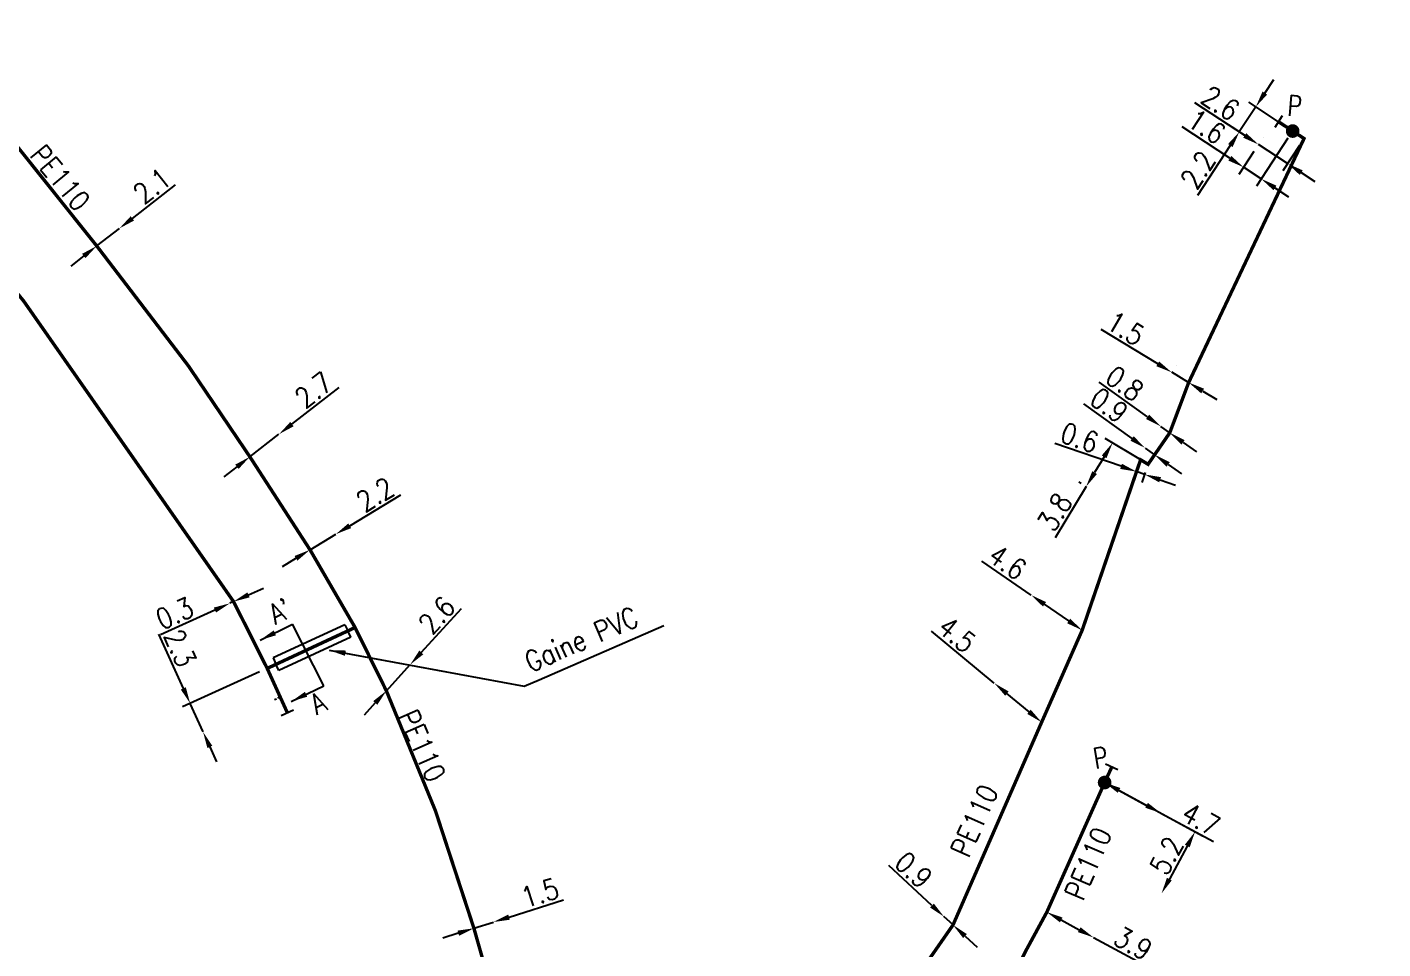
# Model space of a CAD drawing. Header units: millimetres. Extents: x 146997 to 147991, y 130998 to 131775.
# Drawn here: x 147186.1 to 147285.5, y 131489.8 to 131557.3 of the extents above; entities that cross this region are included whole.
import ezdxf
from ezdxf.enums import TextEntityAlignment as Align

# ---------------------------------------------------------------- set-up
doc = ezdxf.new("R2010")
doc.units = ezdxf.units.MM
doc.header["$PDMODE"] = 34
doc.linetypes.add('CENTER', pattern=[50.8, 31.75, -6.35, 6.35, -6.35])
doc.linetypes.add('L_100_PE', pattern=[14, 10, -1.5, 1, -1.5])
doc.layers.get('0').update_dxf_attribs({"linetype": 'CONTINUOUS'})
doc.layers.get('Defpoints').update_dxf_attribs({"linetype": 'CONTINUOUS'})
for name, color, linetype in [('L_140', 3, 'CONTINUOUS'), ('L_300', 7, 'CONTINUOUS'), ('L_340', 7, 'CONTINUOUS'), ('L_400', 7, 'CONTINUOUS')]:
    doc.layers.add(name, color=color, linetype=linetype)
doc.styles.add('G_ROMANS', font='ROMANS.SHX', dxfattribs={"width": 0.75})
doc.styles.get("Standard").update_dxf_attribs({"font": 'romans.shx', "width": 0.85})
doc.dimstyles.get("Standard").update_dxf_attribs({"dimtxt": 1.5, "dimasz": 1.2, "dimexe": 0.625, "dimexo": 0.625, "dimgap": 0.25, "dimtad": 1, "dimdec": 1, "dimzin": 0, "dimdsep": 46, "dimtxsty": 'Standard', "dimcen": -0.5, "dimadec": 0, "dimazin": 0, "dimtfac": 1, "dimtdec": 1, "dimtmove": 0, "dimatfit": 3, "dimfxl": 0, "dimtolj": 1, "dimtzin": 0, "dimarcsym": 0})

# ---------------------------------------------------------------- blocks, each defined once
blk = doc.blocks.new('L_340_07')
at = {"color": 0, "linetype": 'Continuous', "const_width": 0.25, "flags": 128}
blk.add_lwpolyline([(0, 0), (1.25, 0)], dxfattribs=at)
at = {"color": 0, "linetype": 'Continuous', "flags": 128}
blk.add_lwpolyline([(1.25, -0.5), (1.25, 0.5)], dxfattribs=at)
at = {"color": 0, "linetype": 'Continuous', "width": 0.75, "flags": 3}
for tag, p in [('DEF_LEG', (0.723, -3.465)), ('DEF_COUP', (0.723, -5.965)), ('DEF_TYPE', (0.723, -8.465))]:
    blk.add_attdef(tag, text='', height=1.2, dxfattribs=at).set_placement(p, align=Align.MIDDLE)
blk = doc.blocks.new('L_300_12')
at = {"color": 0, "linetype": 'Continuous', "const_width": 0.497, "flags": 128}
blk.add_lwpolyline([(-0.252, 0, 1), (0.252, 0, 1)], format="xyb", close=True, dxfattribs=at)
at = {"color": 0, "linetype": 'Continuous', "style": 'G_ROMANS', "width": 0.75}
blk.add_text('P', height=1.5, dxfattribs=at).set_placement((0, 1.85), align=Align.MIDDLE)
at = {"color": 0, "linetype": 'Continuous', "width": 0.75, "flags": 3}
for tag, p in [('DEF_LEG', (0, -5)), ('DEF_COUP', (0, -7.5)), ('DEF_TYPE', (0, -10))]:
    blk.add_attdef(tag, text='', height=1.2, dxfattribs=at).set_placement(p, align=Align.MIDDLE)
blk = doc.blocks.new('*D211')
at = {"layer": 'Defpoints', "color": 0, "linetype": 'Continuous', "transparency": 16777216}
for p in [(147276.351, 131548.721), (147276.351, 131548.721), (147279.69, 131549.158)]:
    blk.add_point(p, dxfattribs=at)
at = {"layer": 'L_140', "color": 0, "linetype": 'Continuous', "lineweight": -2, "transparency": 16777216}
for p, q in [((147275.348, 131549.38), (147271.696, 131551.782)), ((147278.482, 131547.32), (147276.351, 131548.721)), ((147276.694, 131549.243), (147276.694, 131549.243)), ((147279.347, 131548.636), (147278.138, 131546.798)), ((147279.484, 131546.66), (147280.487, 131546.001))]:
    blk.add_line(p, q, dxfattribs=at)
at = {"layer": 'L_140', "color": 0, "linetype": 'Continuous', "transparency": 16777216}
for points in [[(147275.458, 131549.547), (147275.238, 131549.213), (147276.351, 131548.721)], [(147279.594, 131546.828), (147279.374, 131546.493), (147278.482, 131547.32)]]:
    blk.add_solid(points, dxfattribs=at)
at = {"layer": 'L_140', "color": 0, "linetype": 'Continuous', "transparency": 16777216, "insert": (147273.57, 131551.746), "char_height": 1.5, "attachment_point": 5, "rotation": 326.67425}
blk.add_mtext('\\A1;2.6', dxfattribs=at)
blk = doc.blocks.new('*D212')
at = {"layer": 'Defpoints', "color": 0, "linetype": 'Continuous', "transparency": 16777216}
for p in [(147274.946, 131549.645), (147278.856, 131549.706), (147276.351, 131548.721)]:
    blk.add_point(p, dxfattribs=at)
at = {"layer": 'L_300', "color": 0, "linetype": 'Continuous', "lineweight": -2, "transparency": 16777216}
for p, q in [((147276.814, 131552.486), (147277.473, 131553.488)), ((147276.154, 131551.483), (147274.946, 131549.645)), ((147278.334, 131550.05), (147275.632, 131551.826)), ((147275.829, 131549.064), (147274.423, 131549.988)), ((147274.286, 131548.642), (147271.885, 131544.989))]:
    blk.add_line(p, q, dxfattribs=at)
at = {"layer": 'L_300', "color": 0, "linetype": 'Continuous', "transparency": 16777216}
for points in [[(147276.647, 131552.596), (147276.981, 131552.376), (147276.154, 131551.483)], [(147274.119, 131548.752), (147274.454, 131548.532), (147274.946, 131549.645)]]:
    blk.add_solid(points, dxfattribs=at)
at = {"layer": 'L_300', "color": 0, "linetype": 'Continuous', "transparency": 16777216, "insert": (147271.92, 131546.864), "char_height": 1.5, "attachment_point": 5, "rotation": 56.67425}
blk.add_mtext('\\A1;2.2', dxfattribs=at)
blk = doc.blocks.new('*D213')
at = {"layer": 'Defpoints', "color": 0, "linetype": 'Continuous', "transparency": 16777216}
for p in [(147269.992, 131532.036), (147269.992, 131532.036), (147271.233, 131531.286)]:
    blk.add_point(p, dxfattribs=at)
at = {"layer": 'L_140', "color": 0, "linetype": 'Continuous', "lineweight": -2, "transparency": 16777216}
for p, q in [((147268.965, 131532.657), (147264.813, 131535.168)), ((147270.316, 131532.571), (147270.316, 131532.571)), ((147271.233, 131531.286), (147269.992, 131532.036)), ((147271.556, 131531.82), (147271.556, 131531.82)), ((147272.26, 131530.665), (147273.286, 131530.043))]:
    blk.add_line(p, q, dxfattribs=at)
at = {"layer": 'L_140', "color": 0, "linetype": 'Continuous', "transparency": 16777216}
for points in [[(147269.069, 131532.828), (147268.862, 131532.486), (147269.992, 131532.036)], [(147272.363, 131530.836), (147272.156, 131530.493), (147271.233, 131531.286)]]:
    blk.add_solid(points, dxfattribs=at)
at = {"layer": 'L_140', "color": 0, "linetype": 'Continuous', "transparency": 16777216, "insert": (147266.61, 131535.251), "char_height": 1.5, "attachment_point": 5, "rotation": 328.83276}
blk.add_mtext('\\A1;1.5', dxfattribs=at)
blk = doc.blocks.new('*D214')
at = {"layer": 'Defpoints', "color": 0, "linetype": 'Continuous', "transparency": 16777216}
for p in [(147269.199, 131528.075), (147269.199, 131528.075), (147269.849, 131527.609)]:
    blk.add_point(p, dxfattribs=at)
at = {"layer": 'L_140', "color": 0, "linetype": 'Continuous', "lineweight": -2, "transparency": 16777216}
for p, q in [((147268.225, 131528.776), (147264.675, 131531.327)), ((147269.849, 131527.609), (147269.199, 131528.075)), ((147270.823, 131526.908), (147271.798, 131526.208))]:
    blk.add_line(p, q, dxfattribs=at)
at = {"layer": 'L_140', "color": 0, "linetype": 'Continuous', "transparency": 16777216}
for points in [[(147268.341, 131528.938), (147268.108, 131528.613), (147269.199, 131528.075)], [(147270.94, 131527.071), (147270.707, 131526.746), (147269.849, 131527.609)]]:
    blk.add_solid(points, dxfattribs=at)
at = {"layer": 'L_140', "color": 0, "linetype": 'Continuous', "transparency": 16777216, "insert": (147266.546, 131531.213), "char_height": 1.5, "attachment_point": 5, "rotation": 324.29909}
blk.add_mtext('\\A1;0.8', dxfattribs=at)
blk = doc.blocks.new('*D215')
at = {"layer": 'Defpoints', "color": 0, "linetype": 'Continuous', "transparency": 16777216}
for p in [(147268.061, 131526.488), (147268.061, 131526.488), (147268.259, 131525.301)]:
    blk.add_point(p, dxfattribs=at)
at = {"layer": 'L_140', "color": 0, "linetype": 'Continuous', "lineweight": -2, "transparency": 16777216}
for p, q in [((147267.086, 131527.187), (147263.558, 131529.716)), ((147268.754, 131525.992), (147268.061, 131526.488)), ((147268.623, 131525.809), (147269.118, 131526.5)), ((147269.729, 131525.293), (147270.704, 131524.594))]:
    blk.add_line(p, q, dxfattribs=at)
at = {"layer": 'L_140', "color": 0, "linetype": 'Continuous', "transparency": 16777216}
for points in [[(147267.203, 131527.349), (147266.97, 131527.024), (147268.061, 131526.488)], [(147269.846, 131525.455), (147269.613, 131525.13), (147268.754, 131525.992)]]:
    blk.add_solid(points, dxfattribs=at)
at = {"layer": 'L_140', "color": 0, "linetype": 'Continuous', "transparency": 16777216, "insert": (147265.404, 131529.622), "char_height": 1.5, "attachment_point": 5, "rotation": 324.37133}
blk.add_mtext('\\A1;0.9', dxfattribs=at)
blk = doc.blocks.new('*D216')
at = {"layer": 'Defpoints', "color": 0, "linetype": 'Continuous', "transparency": 16777216}
for p in [(147267.71, 131525.631), (147268.004, 131524.559), (147268.259, 131525.301)]:
    blk.add_point(p, dxfattribs=at)
at = {"layer": 'L_140', "color": 0, "linetype": 'Continuous', "lineweight": -2, "transparency": 16777216}
for p, q in [((147266.277, 131525.151), (147261.417, 131526.818)), ((147267.508, 131525.04), (147267.209, 131524.17)), ((147268.004, 131524.559), (147267.412, 131524.762)), ((147268.056, 131524.71), (147267.801, 131523.967)), ((147269.139, 131524.169), (147270.274, 131523.78))]:
    blk.add_line(p, q, dxfattribs=at)
at = {"layer": 'L_140', "color": 0, "linetype": 'Continuous', "transparency": 16777216}
for points in [[(147266.342, 131525.34), (147266.212, 131524.962), (147267.412, 131524.762)], [(147269.204, 131524.359), (147269.074, 131523.98), (147268.004, 131524.559)]]:
    blk.add_solid(points, dxfattribs=at)
at = {"layer": 'L_140', "color": 0, "linetype": 'Continuous', "transparency": 16777216, "insert": (147263.242, 131527.249), "char_height": 1.5, "attachment_point": 5, "rotation": 341.07017}
blk.add_mtext('\\A1;0.6', dxfattribs=at)
blk = doc.blocks.new('*D217')
at = {"layer": 'Defpoints', "color": 0, "linetype": 'Continuous', "transparency": 16777216}
for p in [(147259.681, 131515.726), (147259.681, 131515.726), (147263.428, 131513.144)]:
    blk.add_point(p, dxfattribs=at)
at = {"layer": 'L_140', "color": 0, "linetype": 'Continuous', "lineweight": -2, "transparency": 16777216}
for p, q in [((147259.681, 131515.726), (147256.082, 131518.207)), ((147262.44, 131513.825), (147260.669, 131515.045))]:
    blk.add_line(p, q, dxfattribs=at)
at = {"layer": 'L_140', "color": 0, "linetype": 'Continuous', "transparency": 16777216}
for points in [[(147260.783, 131515.21), (147260.556, 131514.88), (147259.681, 131515.726)], [(147262.553, 131513.99), (147262.326, 131513.66), (147263.428, 131513.144)]]:
    blk.add_solid(points, dxfattribs=at)
at = {"layer": 'L_140', "color": 0, "linetype": 'Continuous', "transparency": 16777216, "insert": (147257.955, 131518.13), "char_height": 1.5, "attachment_point": 5, "rotation": 325.42508}
blk.add_mtext('\\A1;4.6', dxfattribs=at)
blk = doc.blocks.new('*D218')
at = {"layer": 'Defpoints', "color": 0, "linetype": 'Continuous', "transparency": 16777216}
for p in [(147256.987, 131509.274), (147256.987, 131509.274), (147260.457, 131506.408)]:
    blk.add_point(p, dxfattribs=at)
at = {"layer": 'L_140', "color": 0, "linetype": 'Continuous', "lineweight": -2, "transparency": 16777216}
for p, q in [((147256.987, 131509.274), (147252.394, 131513.067)), ((147259.532, 131507.172), (147257.913, 131508.509))]:
    blk.add_line(p, q, dxfattribs=at)
at = {"layer": 'L_140', "color": 0, "linetype": 'Continuous', "transparency": 16777216}
for points in [[(147258.04, 131508.664), (147257.785, 131508.355), (147256.987, 131509.274)], [(147259.659, 131507.326), (147259.404, 131507.018), (147260.457, 131506.408)]]:
    blk.add_solid(points, dxfattribs=at)
at = {"layer": 'L_140', "color": 0, "linetype": 'Continuous', "transparency": 16777216, "insert": (147254.254, 131512.828), "char_height": 1.5, "attachment_point": 5, "rotation": 320.44709}
blk.add_mtext('\\A1;4.5', dxfattribs=at)
blk = doc.blocks.new('*D219')
at = {"layer": 'Defpoints', "color": 0, "linetype": 'Continuous', "transparency": 16777216}
for p in [(147253.3, 131492.172), (147253.3, 131492.172), (147253.962, 131491.562)]:
    blk.add_point(p, dxfattribs=at)
at = {"layer": 'L_140', "color": 0, "linetype": 'Continuous', "lineweight": -2, "transparency": 16777216}
for p, q in [((147252.418, 131492.985), (147249.249, 131495.907)), ((147253.962, 131491.562), (147253.3, 131492.172)), ((147254.844, 131490.748), (147255.726, 131489.935))]:
    blk.add_line(p, q, dxfattribs=at)
at = {"layer": 'L_140', "color": 0, "linetype": 'Continuous', "transparency": 16777216}
for points in [[(147252.553, 131493.132), (147252.282, 131492.838), (147253.3, 131492.172)], [(147254.979, 131490.895), (147254.708, 131490.601), (147253.962, 131491.562)]]:
    blk.add_solid(points, dxfattribs=at)
at = {"layer": 'L_140', "color": 0, "linetype": 'Continuous', "transparency": 16777216, "insert": (147251.07, 131495.588), "char_height": 1.5, "attachment_point": 5, "rotation": 317.32206}
blk.add_mtext('\\A1;0.9', dxfattribs=at)
blk = doc.blocks.new('*D224')
at = {"layer": 'Defpoints', "color": 0, "linetype": 'Continuous', "transparency": 16777216}
for p in [(147268.259, 131525.301), (147263.717, 131523.664), (147263.888, 131523.561)]:
    blk.add_point(p, dxfattribs=at)
at = {"layer": 'L_140', "color": 0, "linetype": 'Continuous', "lineweight": -2, "transparency": 16777216}
for p, q in [((147267.724, 131525.624), (147265.123, 131527.197)), ((147265.037, 131525.847), (147264.338, 131524.691)), ((147263.717, 131523.664), (147261.454, 131519.924)), ((147263.353, 131523.884), (147263.182, 131523.988))]:
    blk.add_line(p, q, dxfattribs=at)
at = {"layer": 'L_140', "color": 0, "linetype": 'Continuous', "transparency": 16777216}
for points in [[(147264.866, 131525.95), (147265.208, 131525.743), (147265.658, 131526.874)], [(147264.167, 131524.795), (147264.509, 131524.588), (147263.717, 131523.664)]]:
    blk.add_solid(points, dxfattribs=at)
at = {"layer": 'L_140', "color": 0, "linetype": 'Continuous', "transparency": 16777216, "insert": (147261.419, 131521.798), "char_height": 1.5, "attachment_point": 5, "rotation": 58.83363}
blk.add_mtext('\\A1;3.8', dxfattribs=at)
blk = doc.blocks.new('*D225')
at = {"layer": 'Defpoints', "color": 0, "linetype": 'Continuous', "transparency": 16777216}
for p in [(147265.075, 131501.992), (147269.246, 131493.869), (147269.246, 131493.869)]:
    blk.add_point(p, dxfattribs=at)
at = {"layer": 'L_300', "color": 0, "linetype": 'Continuous', "lineweight": -2, "transparency": 16777216}
for p, q in [((147265.624, 131501.694), (147272.251, 131498.097)), ((147271.13, 131497.341), (147269.818, 131494.924))]:
    blk.add_line(p, q, dxfattribs=at)
at = {"layer": 'L_300', "color": 0, "linetype": 'Continuous', "transparency": 16777216}
for points in [[(147270.954, 131497.436), (147271.305, 131497.245), (147271.702, 131498.396)], [(147269.642, 131495.019), (147269.994, 131494.828), (147269.246, 131493.869)]]:
    blk.add_solid(points, dxfattribs=at)
at = {"layer": 'L_300', "color": 0, "linetype": 'Continuous', "transparency": 16777216, "insert": (147269.611, 131496.639), "char_height": 1.5, "attachment_point": 5, "rotation": 61.51229}
blk.add_mtext('\\A1;5.2', dxfattribs=at)
blk = doc.blocks.new('*D229')
at = {"layer": 'Defpoints', "color": 0, "linetype": 'Continuous', "transparency": 16777216}
for p in [(147260.839, 131492.503), (147264.268, 131490.645), (147264.268, 131490.645)]:
    blk.add_point(p, dxfattribs=at)
at = {"layer": 'L_140', "color": 0, "linetype": 'Continuous', "lineweight": -2, "transparency": 16777216}
for p, q in [((147261.894, 131491.931), (147263.213, 131491.216)), ((147264.268, 131490.645), (147268.058, 131488.591))]:
    blk.add_line(p, q, dxfattribs=at)
at = {"layer": 'L_140', "color": 0, "linetype": 'Continuous', "transparency": 16777216}
for points in [[(147261.99, 131492.107), (147261.799, 131491.755), (147260.839, 131492.503)], [(147263.308, 131491.392), (147263.118, 131491.04), (147264.268, 131490.645)]]:
    blk.add_solid(points, dxfattribs=at)
at = {"layer": 'L_140', "color": 0, "linetype": 'Continuous', "transparency": 16777216, "insert": (147267.167, 131490.211), "char_height": 1.5, "attachment_point": 5, "rotation": 331.54821}
blk.add_mtext('\\A1;3.9', dxfattribs=at)
blk = doc.blocks.new('*D230')
at = {"layer": 'Defpoints', "color": 0, "linetype": 'Continuous', "transparency": 16777216}
for p in [(147265.075, 131501.992), (147269.206, 131499.75), (147269.206, 131499.75)]:
    blk.add_point(p, dxfattribs=at)
at = {"layer": 'L_300', "color": 0, "linetype": 'Continuous', "lineweight": -2, "transparency": 16777216}
for p, q in [((147266.13, 131501.42), (147268.151, 131500.322)), ((147269.206, 131499.75), (147273.048, 131497.665))]:
    blk.add_line(p, q, dxfattribs=at)
at = {"layer": 'L_300', "color": 0, "linetype": 'Continuous', "transparency": 16777216}
for points in [[(147266.225, 131501.595), (147266.034, 131501.244), (147265.075, 131501.992)], [(147268.246, 131500.498), (147268.056, 131500.147), (147269.206, 131499.75)]]:
    blk.add_solid(points, dxfattribs=at)
at = {"layer": 'L_300', "color": 0, "linetype": 'Continuous', "transparency": 16777216, "insert": (147272.131, 131499.3), "char_height": 1.5, "attachment_point": 5, "rotation": 331.51229}
blk.add_mtext('\\A1;4.7', dxfattribs=at)
blk = doc.blocks.new('*D97')
at = {"layer": 'Defpoints', "color": 0, "linetype": 'Continuous', "transparency": 16777216}
for p in [(147200.962, 131515.119), (147200.962, 131515.119), (147201.235, 131515.243)]:
    blk.add_point(p, dxfattribs=at)
at = {"layer": 'L_140', "color": 0, "linetype": 'Continuous', "lineweight": -2, "transparency": 16777216}
for p, q in [((147202.328, 131515.738), (147203.421, 131516.234)), ((147199.869, 131514.623), (147195.887, 131512.818)), ((147201.235, 131515.243), (147200.962, 131515.119))]:
    blk.add_line(p, q, dxfattribs=at)
at = {"layer": 'L_140', "color": 0, "linetype": 'Continuous', "transparency": 16777216}
for points in [[(147202.245, 131515.92), (147202.41, 131515.556), (147201.235, 131515.243)], [(147199.786, 131514.806), (147199.951, 131514.441), (147200.962, 131515.119)]]:
    blk.add_solid(points, dxfattribs=at)
at = {"layer": 'L_140', "color": 0, "linetype": 'Continuous', "transparency": 16777216, "insert": (147196.919, 131514.384), "char_height": 1.5, "attachment_point": 5, "rotation": 24.38705}
blk.add_mtext('\\A1;0.3', dxfattribs=at)
blk = doc.blocks.new('*D98')
at = {"layer": 'Defpoints', "color": 0, "linetype": 'Continuous', "transparency": 16777216}
for p in [(147203.7, 131510.351), (147199, 131505.695), (147199, 131505.695)]:
    blk.add_point(p, dxfattribs=at)
at = {"layer": 'L_140', "color": 0, "linetype": 'Continuous', "lineweight": -2, "transparency": 16777216}
for p, q in [((147197.555, 131508.883), (147195.75, 131512.864)), ((147203.131, 131510.093), (147197.481, 131507.532)), ((147199, 131505.695), (147198.05, 131507.79)), ((147199.495, 131504.602), (147199.991, 131503.509))]:
    blk.add_line(p, q, dxfattribs=at)
at = {"layer": 'L_140', "color": 0, "linetype": 'Continuous', "transparency": 16777216}
for points in [[(147197.737, 131508.966), (147197.373, 131508.8), (147198.05, 131507.79)], [(147199.678, 131504.685), (147199.313, 131504.52), (147199, 131505.695)]]:
    blk.add_solid(points, dxfattribs=at)
at = {"layer": 'L_140', "color": 0, "linetype": 'Continuous', "transparency": 16777216, "insert": (147197.316, 131511.833), "char_height": 1.5, "attachment_point": 5, "rotation": 294.38641}
blk.add_mtext('\\A1;2.3', dxfattribs=at)
blk = doc.blocks.new('*D110')
at = {"layer": 'Defpoints', "color": 0, "linetype": 'Continuous', "transparency": 16777216}
for p in [(147192.868, 131542.575), (147192.868, 131542.575), (147191.207, 131541.29)]:
    blk.add_point(p, dxfattribs=at)
at = {"layer": 'L_140', "color": 0, "linetype": 'Continuous', "lineweight": -2, "transparency": 16777216}
for p, q in [((147193.818, 131543.309), (147196.988, 131545.759)), ((147191.207, 131541.29), (147192.868, 131542.575)), ((147190.258, 131540.556), (147189.308, 131539.822))]:
    blk.add_line(p, q, dxfattribs=at)
at = {"layer": 'L_140', "color": 0, "linetype": 'Continuous', "transparency": 16777216}
for points in [[(147193.695, 131543.467), (147193.94, 131543.15), (147192.868, 131542.575)], [(147190.135, 131540.714), (147190.38, 131540.398), (147191.207, 131541.29)]]:
    blk.add_solid(points, dxfattribs=at)
at = {"layer": 'L_140', "color": 0, "linetype": 'Continuous', "transparency": 16777216, "insert": (147195.266, 131545.692), "char_height": 1.5, "attachment_point": 5, "rotation": 37.70805}
blk.add_mtext('\\A1;2.1', dxfattribs=at)
blk = doc.blocks.new('*D111')
at = {"layer": 'Defpoints', "color": 0, "linetype": 'Continuous', "transparency": 16777216}
for p in [(147204.563, 131527.505), (147204.563, 131527.505), (147202.428, 131525.852)]:
    blk.add_point(p, dxfattribs=at)
at = {"layer": 'L_140', "color": 0, "linetype": 'Continuous', "lineweight": -2, "transparency": 16777216}
for p, q in [((147205.512, 131528.24), (147208.968, 131530.917)), ((147202.428, 131525.852), (147204.563, 131527.505)), ((147201.48, 131525.118), (147200.531, 131524.383))]:
    blk.add_line(p, q, dxfattribs=at)
at = {"layer": 'L_140', "color": 0, "linetype": 'Continuous', "transparency": 16777216}
for points in [[(147205.39, 131528.398), (147205.634, 131528.082), (147204.563, 131527.505)], [(147201.357, 131525.276), (147201.602, 131524.96), (147202.428, 131525.852)]]:
    blk.add_solid(points, dxfattribs=at)
at = {"layer": 'L_140', "color": 0, "linetype": 'Continuous', "transparency": 16777216, "insert": (147207.102, 131530.736), "char_height": 1.5, "attachment_point": 5, "rotation": 37.75305}
blk.add_mtext('\\A1;2.7', dxfattribs=at)
blk = doc.blocks.new('*D112')
at = {"layer": 'Defpoints', "color": 0, "linetype": 'Continuous', "transparency": 16777216}
for p in [(147208.72, 131520.176), (147208.72, 131520.176), (147206.838, 131519.038)]:
    blk.add_point(p, dxfattribs=at)
at = {"layer": 'L_140', "color": 0, "linetype": 'Continuous', "lineweight": -2, "transparency": 16777216}
for p, q in [((147209.747, 131520.797), (147213.488, 131523.059)), ((147206.838, 131519.038), (147208.72, 131520.176)), ((147205.811, 131518.417), (147204.784, 131517.797))]:
    blk.add_line(p, q, dxfattribs=at)
at = {"layer": 'L_140', "color": 0, "linetype": 'Continuous', "transparency": 16777216}
for points in [[(147209.644, 131520.968), (147209.851, 131520.626), (147208.72, 131520.176)], [(147205.707, 131518.589), (147205.914, 131518.246), (147206.838, 131519.038)]]:
    blk.add_solid(points, dxfattribs=at)
at = {"layer": 'L_140', "color": 0, "linetype": 'Continuous', "transparency": 16777216, "insert": (147211.614, 131523.094), "char_height": 1.5, "attachment_point": 5, "rotation": 31.15472}
blk.add_mtext('\\A1;2.2', dxfattribs=at)
blk = doc.blocks.new('*D113')
at = {"layer": 'Defpoints', "color": 0, "linetype": 'Continuous', "transparency": 16777216}
for p in [(147214.184, 131510.634), (147214.184, 131510.634), (147212.433, 131508.712)]:
    blk.add_point(p, dxfattribs=at)
at = {"layer": 'L_140', "color": 0, "linetype": 'Continuous', "lineweight": -2, "transparency": 16777216}
for p, q in [((147214.993, 131511.52), (147217.938, 131514.751)), ((147212.433, 131508.712), (147214.184, 131510.634)), ((147211.971, 131509.134), (147211.971, 131509.134)), ((147211.624, 131507.826), (147210.815, 131506.939))]:
    blk.add_line(p, q, dxfattribs=at)
at = {"layer": 'L_140', "color": 0, "linetype": 'Continuous', "transparency": 16777216}
for points in [[(147214.845, 131511.655), (147215.141, 131511.386), (147214.184, 131510.634)], [(147211.476, 131507.96), (147211.772, 131507.691), (147212.433, 131508.712)]]:
    blk.add_solid(points, dxfattribs=at)
at = {"layer": 'L_140', "color": 0, "linetype": 'Continuous', "transparency": 16777216, "insert": (147216.131, 131514.253), "char_height": 1.5, "attachment_point": 5, "rotation": 47.64202}
blk.add_mtext('\\A1;2.6', dxfattribs=at)
blk = doc.blocks.new('*D114')
at = {"layer": 'Defpoints', "color": 0, "linetype": 'Continuous', "transparency": 16777216}
for p in [(147220.279, 131491.775), (147220.279, 131491.775), (147218.849, 131491.321)]:
    blk.add_point(p, dxfattribs=at)
at = {"layer": 'L_140', "color": 0, "linetype": 'Continuous', "lineweight": -2, "transparency": 16777216}
for p, q in [((147221.423, 131492.138), (147225.416, 131493.405)), ((147218.849, 131491.321), (147220.279, 131491.775)), ((147217.705, 131490.958), (147216.562, 131490.595))]:
    blk.add_line(p, q, dxfattribs=at)
at = {"layer": 'L_140', "color": 0, "linetype": 'Continuous', "transparency": 16777216}
for points in [[(147221.362, 131492.328), (147221.483, 131491.947), (147220.279, 131491.775)], [(147217.645, 131491.148), (147217.766, 131490.767), (147218.849, 131491.321)]]:
    blk.add_solid(points, dxfattribs=at)
at = {"layer": 'L_140', "color": 0, "linetype": 'Continuous', "transparency": 16777216, "insert": (147223.688, 131493.906), "char_height": 1.5, "attachment_point": 5, "rotation": 17.6083}
blk.add_mtext('\\A1;1.5', dxfattribs=at)
blk = doc.blocks.new('*D127')
at = {"layer": 'Defpoints', "color": 0, "linetype": 'Continuous', "transparency": 16777216}
for p in [(147278.856, 131549.706), (147276.351, 131548.721), (147275.256, 131547.055)]:
    blk.add_point(p, dxfattribs=at)
at = {"layer": 'L_300', "color": 0, "linetype": 'Continuous', "lineweight": -2, "transparency": 16777216}
for p, q in [((147274.253, 131547.715), (147270.753, 131550.016)), ((147278.513, 131549.184), (147276.209, 131545.68)), ((147276.008, 131548.198), (147274.913, 131546.533)), ((147276.553, 131546.203), (147275.256, 131547.055)), ((147277.555, 131545.543), (147278.558, 131544.884))]:
    blk.add_line(p, q, dxfattribs=at)
at = {"layer": 'L_300', "color": 0, "linetype": 'Continuous', "transparency": 16777216}
for points in [[(147274.363, 131547.882), (147274.143, 131547.547), (147275.256, 131547.055)], [(147277.665, 131545.71), (147277.446, 131545.376), (147276.553, 131546.203)]]:
    blk.add_solid(points, dxfattribs=at)
at = {"layer": 'L_300', "color": 0, "linetype": 'Continuous', "transparency": 16777216, "insert": (147272.551, 131550.031), "char_height": 1.5, "attachment_point": 5, "rotation": 326.67425}
blk.add_mtext('\\A1;1.6', dxfattribs=at)

msp = doc.modelspace()

# ---------------------------------------------------------------- linework, layer by layer
at = {"layer": 'L_140', "linetype": 'L_100_PE', "const_width": 0.25, "flags": 128}
for points in [[(147204.652, 131508.258), (147203.7, 131510.351), (147201.235, 131515.243), (147185.851, 131537.254), (147173.753, 131552.062), (147169.892, 131556.202), (147168.756, 131556.746), (147167.522, 131557.042), (147167.522, 131557.042), (147153.754, 131557.183), (147149.914, 131557.02), (147137.381, 131556.763), (147127.733, 131556.433), (147126.132, 131557.189), (147126.132, 131557.189), (147122.544, 131556.867), (147117.499, 131556.253), (147111.544, 131555.455), (147111.277, 131555.588), (147111.098, 131555.79), (147111.045, 131556.179), (147108.95, 131555.814), (147109.045, 131555.272), (147103.056, 131554.635), (147080.198, 131551.938), (147064.846, 131550.209), (147047.634, 131548.107), (147027.44, 131545.907), (147021.851, 131545.193), (147017.235, 131545.287), (147014.404, 131545.232), (147009.835, 131544.882), (147004.955, 131544.143), (147003.185, 131543.213), (147000, 131542.425)], [(147203.7, 131510.351), (147210.14, 131513.347)]]:
    msp.add_lwpolyline(points, dxfattribs=at)
at = {"layer": 'L_140', "linetype": 'L_100_PE', "const_width": 0.25}
for points in [[(147278.856, 131549.706), (147279.69, 131549.158), (147271.233, 131531.286), (147269.849, 131527.609), (147268.259, 131525.301), (147267.71, 131525.631), (147263.428, 131513.144), (147260.457, 131506.408), (147253.962, 131491.562), (147244.542, 131478.028)], [(147223.871, 131473.652), (147218.849, 131491.321), (147216.032, 131499.917), (147212.433, 131508.712), (147210.14, 131513.347), (147206.838, 131519.038), (147202.428, 131525.852), (147197.925, 131532.505), (147191.207, 131541.29), (147185.343, 131548.626)]]:
    msp.add_lwpolyline(points, dxfattribs=at)
at = {"layer": 'L_140', "linetype": 'Continuous', "flags": 128}
msp.add_lwpolyline([(147207.846, 131509.085), (147205.559, 131513.584)], dxfattribs=at)
at = {"layer": 'L_140', "linetype": 'L_100_PE', "const_width": 0.25, "flags": 128}
msp.add_lwpolyline([(147265.075, 131501.992), (147260.839, 131492.503), (147259.311, 131489.689), (147257.821, 131486.711), (147255.154, 131482.597), (147249.069, 131474.659), (147246.635, 131471.755), (147243.613, 131468.237), (147242.674, 131467.181), (147238.658, 131462.401), (147237.171, 131460.678), (147233.908, 131456.898, 0.051528), (147232.453, 131454.813, 0.14798), (147231.592, 131450.818, -0.004001), (147231.968, 131445.707), (147234.313, 131429.192), (147237.748, 131404.679), (147239.009, 131395.911), (147242.78, 131368.062), (147244.581, 131360.909), (147246.298, 131355.406), (147247.604, 131351.603), (147253.701, 131336.718), (147258.639, 131324.674), (147263.798, 131312.484), (147267.712, 131303.683), (147275.529, 131284.688), (147279.555, 131275.618), (147281.986, 131271.116), (147287.936, 131260.827), (147293.325, 131251.959), (147297.243, 131248.845), (147314.863, 131235.789), (147323.595, 131229.629), (147324.145, 131229.241), (147327.849, 131226.479), (147331.059, 131224.086), (147335.78, 131220.155), (147338.457, 131218.578), (147349.506, 131210.839), (147360.73, 131202.627), (147375.047, 131191.731), (147382.843, 131185.977), (147385.769, 131183.839), (147390.625, 131180.012), (147409.658, 131172.128), (147421.394, 131168.769), (147430.178, 131166.341), (147447.569, 131162.083), (147486.311, 131152.651), (147486.311, 131152.651), (147499.173, 131149.011), (147516.384, 131143.995), (147541.715, 131137.3), (147547.77, 131135.13), (147557.181, 131130.694), (147562.082, 131127.734), (147582.98, 131112.261), (147586.815, 131109.45), (147591.142, 131106.231), (147595.854, 131104.051), (147598.262, 131103.427), (147601.926, 131103.085), (147604.469, 131103.347), (147606.459, 131104.066), (147607.577, 131104.47), (147608.694, 131104.873), (147613.965, 131107.623), (147619.315, 131110.189), (147636.699, 131118.15), (147650.554, 131123.787), (147669.304, 131129.979), (147674.727, 131132.211), (147681.793, 131133.85), (147700.645, 131138.519), (147716.117, 131139.991), (147732.399, 131140.845), (147742.444, 131140.986), (147759.687, 131140.953), (147777.443, 131141.027), (147786.074, 131141.273), (147789.222, 131141.83), (147807.593, 131144.057), (147811.48, 131144.513), (147819.826, 131145.891), (147827.337, 131147.604), (147836.576, 131150.705), (147840.539, 131151.946), (147841.65, 131153.258), (147842.302, 131155.035), (147841.249, 131159.336), (147838.553, 131168.705), (147837.109, 131173.594), (147832.726, 131186.56), (147831.028, 131191.477), (147829.268, 131195.981), (147827.161, 131200.773), (147820.042, 131217.576), (147818.564, 131221.255)], format="xyb", dxfattribs=at)
at = {"layer": 'L_340', "color": 7, "linetype": 'CENTER', "ltscale": 0.005, "flags": 128}
msp.add_lwpolyline([(147204.236, 131508.069), (147204.652, 131508.258)], dxfattribs=at)
at = {"layer": 'L_400', "color": 7, "linetype": 'CONTINUOUS'}
for p, q in [((147209.398, 131513.554), (147204.127, 131511.115)), ((147209.398, 131513.554), (147209.608, 131513.1)), ((147209.818, 131512.647), (147204.547, 131510.207)), ((147209.818, 131512.647), (147209.608, 131513.1)), ((147204.127, 131511.115), (147204.337, 131510.661)), ((147204.547, 131510.207), (147204.337, 131510.661))]:
    msp.add_line(p, q, dxfattribs=at)

# ---------------------------------------------------------------- block references
at = {"layer": 'L_300'}
for p, rotation in [((147278.856, 131549.706), 355.4037529428271), ((147265.075, 131501.992), 9.400173301619375)]:
    msp.add_blockref('L_300_12', p, dxfattribs=dict(at, rotation=rotation))
at = {"layer": 'L_340'}
for p, rotation in [((147278.856, 131549.706), 146.6742547940315), ((147204.652, 131508.258), 294.456766001259), ((147265.075, 131501.992), 65.29846929537716)]:
    msp.add_blockref('L_340_07', p, dxfattribs=dict(at, rotation=rotation))

# ---------------------------------------------------------------- texts
at = {"layer": 'L_140', "linetype": 'Continuous', "width": 0.85}
for s, rotation, p in [('PE110', 309.46669, (147188.532, 131546.283)), ("A'", 26.94766, (147204.635, 131514.551)), ('A', 25.86177, (147207.416, 131507.828)), ('PE110', 293.61131, (147215.051, 131504.691))]:
    msp.add_text(s, height=1.5, rotation=rotation, dxfattribs=at).set_placement(p, align=Align.MIDDLE)
for rotation, p in [(65.79433, (147255.096, 131496.398)), (66.64019, (147263.482, 131493.248))]:
    msp.add_text('PE110', height=1.5, rotation=rotation, dxfattribs=at).set_placement(p)
at = {"layer": 'L_400', "linetype": 'Continuous', "insert": (147222.395, 131511.413), "char_height": 1.5, "attachment_point": 1, "rotation": 23.47777}
msp.add_mtext('\\A1;Gaine PVC', dxfattribs=at)

# ---------------------------------------------------------------- dimensions: what is measured, and where the dimension line sits
at = {"layer": 'L_140', "linetype": 'Continuous'}
for base, p1, p2, angle, picture, middle in [((147276.351, 131548.7207), (147279.6904, 131549.158), (147276.351, 131548.7207), 326.67425, '*D211', (147273.0207, 131550.9104)), ((147192.868, 131542.575), (147191.207, 131541.29), (147192.868, 131542.575), 217.70805, '*D110', (147195.878, 131544.901)), ((147269.992, 131532.036), (147271.233, 131531.286), (147269.992, 131532.036), 328.83276, '*D213', (147266.092, 131534.395)), ((147204.563, 131527.505), (147202.428, 131525.852), (147204.563, 131527.505), 217.75305, '*D111', (147207.715, 131529.946)), ((147269.199, 131528.075), (147269.849, 131527.609), (147269.199, 131528.075), 324.29909, '*D214', (147265.963, 131530.401)), ((147268.061, 131526.488), (147268.259, 131525.301), (147268.061, 131526.488), 324.37133, '*D215', (147264.822, 131528.81)), ((147263.717, 131523.664), (147268.259, 131525.301), (147263.888, 131523.561), 58.83363, '*D224', (147262.275, 131521.281)), ((147208.72, 131520.176), (147206.838, 131519.038), (147208.72, 131520.176), 211.15472, '*D112', (147212.131, 131522.238)), ((147259.6814, 131515.7259), (147263.4278, 131513.1439), (147259.6814, 131515.7259), 325.42508, '*D217', (147257.3877, 131517.3067)), ((147200.962, 131515.119), (147201.235, 131515.243), (147200.962, 131515.119), 24.38705, '*D97', (147197.332, 131513.473)), ((147214.184, 131510.634), (147212.433, 131508.712), (147214.184, 131510.634), 227.64202, '*D113', (147216.87, 131513.579)), ((147199, 131505.695), (147203.7, 131510.351), (147199, 131505.695), 114.38641, '*D98', (147196.405, 131511.42)), ((147256.987, 131509.274), (147260.457, 131506.408), (147256.987, 131509.274), 320.44709, '*D218', (147253.617, 131512.057)), ((147253.3, 131492.172), (147253.962, 131491.562), (147253.3, 131492.172), 317.32206, '*D219', (147250.392, 131494.853)), ((147220.279, 131491.775), (147218.849, 131491.321), (147220.279, 131491.775), 197.6083, '*D114', (147223.991, 131492.953)), ((147264.268, 131490.645), (147260.839, 131492.503), (147264.268, 131490.645), 151.54821, '*D229', (147266.691, 131489.332))]:
    dim = msp.add_linear_dim(base=base, p1=p1, p2=p2, angle=angle, dimstyle='Standard', dxfattribs=at)
    dim.commit()
    dim.dimension.update_dxf_attribs({"geometry": picture, "text_midpoint": middle, "dimtype": 160})
dim = msp.add_linear_dim(base=(147268.004, 131524.559), p1=(147267.71, 131525.631), p2=(147268.259, 131525.301), angle=161.07017, text='0.6', dimstyle='Standard', dxfattribs=at)
dim.commit()
dim.dimension.update_dxf_attribs({"geometry": '*D216', "text_midpoint": (147262.917, 131526.303), "dimtype": 160})
at = {"layer": 'L_300', "linetype": 'Continuous'}
for base, p1, p2, angle, picture, middle in [((147274.946, 131549.645), (147278.856, 131549.706), (147276.351, 131548.721), 56.67425, '*D212', (147272.756, 131546.314)), ((147275.256, 131547.055), (147278.856, 131549.706), (147276.351, 131548.721), 326.67425, '*D127', (147272.002, 131549.195)), ((147269.246, 131493.869), (147265.075, 131501.992), (147269.246, 131493.869), 61.51229, '*D225', (147270.49, 131496.162)), ((147269.206, 131499.75), (147265.075, 131501.992), (147269.206, 131499.75), 151.51229, '*D230', (147271.654, 131498.421))]:
    dim = msp.add_linear_dim(base=base, p1=p1, p2=p2, angle=angle, dimstyle='Standard', dxfattribs=at)
    dim.commit()
    dim.dimension.update_dxf_attribs({"geometry": picture, "text_midpoint": middle, "dimtype": 160})

# ---------------------------------------------------------------- leaders
at = {"layer": 'L_140', "linetype": 'Continuous'}
for points in [[(147203.18, 131512.43), (147205.559, 131513.584)], [(147205.467, 131507.932), (147207.846, 131509.085)]]:
    msp.add_leader(points, dimstyle='Standard', dxfattribs=at)
at = {"layer": 'L_400', "linetype": 'Continuous', "annotation_type": 0, "has_hookline": 1, "hookline_direction": 0, "text_width": 9.714, "horizontal_direction": (0.917215, 0.398393, 0)}
msp.add_leader([(147208.246, 131511.686), (147222.524, 131509.04), (147223.624, 131509.519)], dimstyle='Standard', override={"dimgap": 0.25, "dimtad": 1}, dxfattribs=at)

doc.saveas('drawing.dxf')
